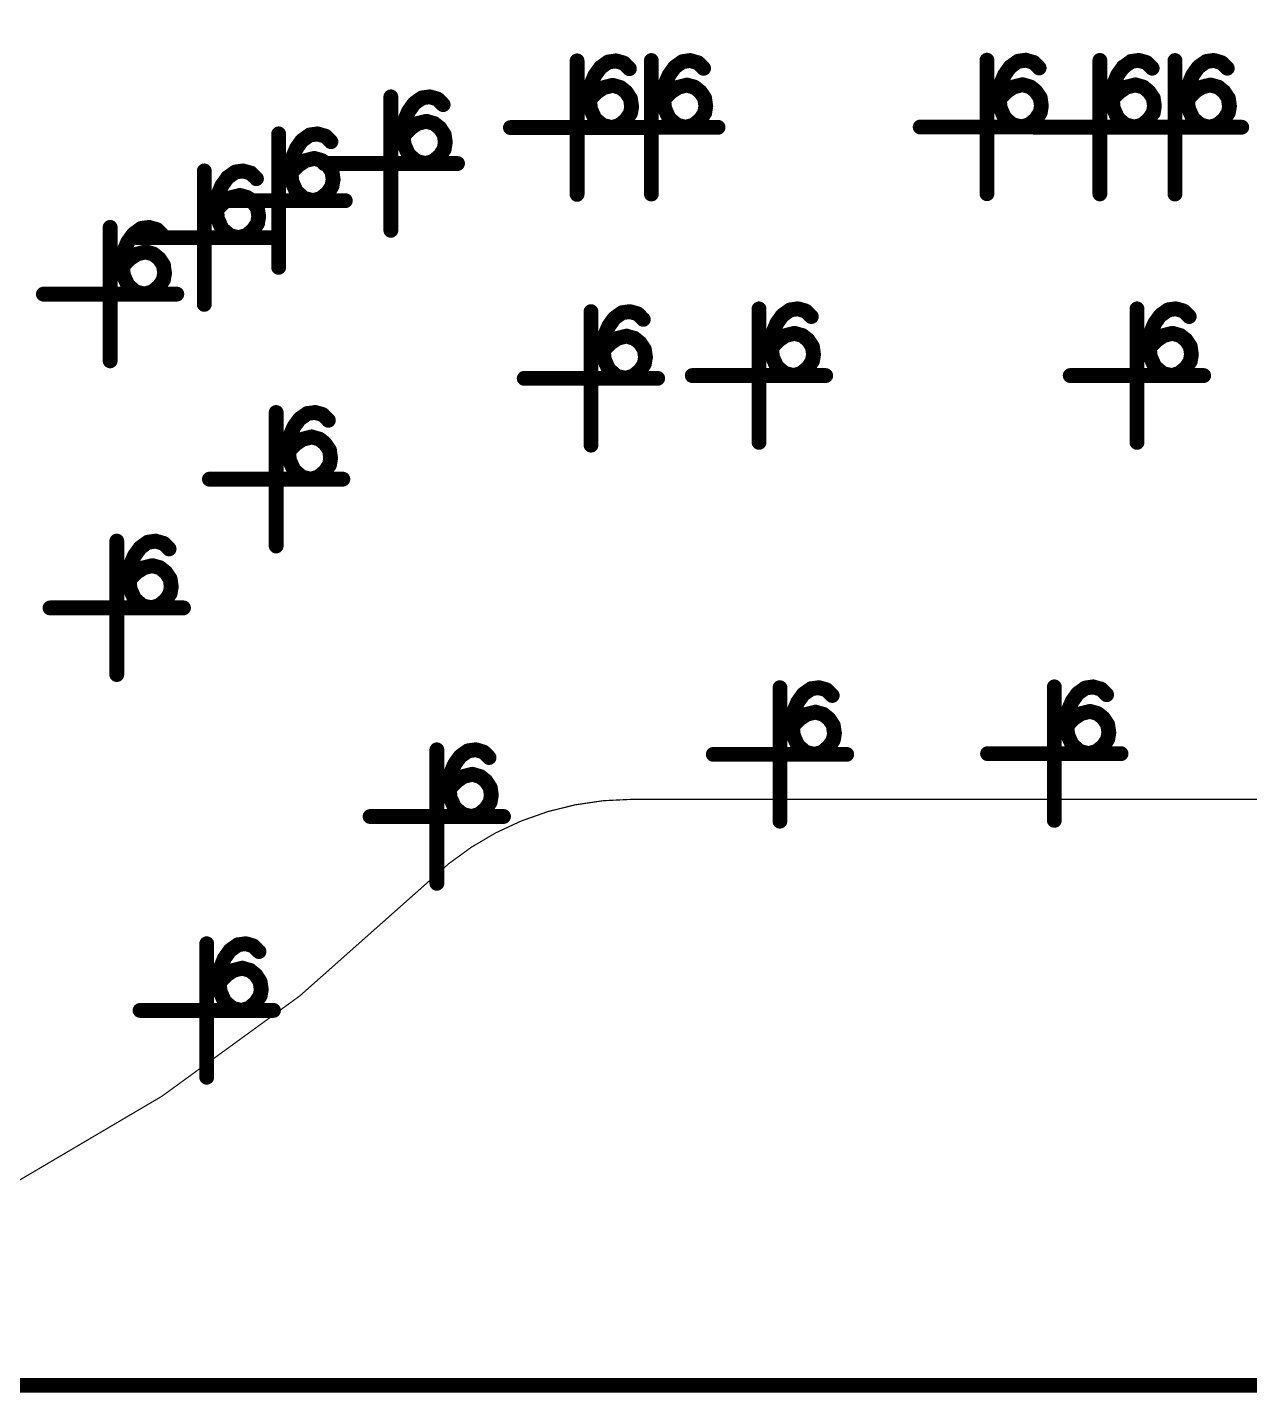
# Model space of a CAD drawing. Header units: millimetres. Extents: x 3362 to 3827, y -139 to 191.
# Drawn here: x 3576.4 to 3586.87, y 7.38 to 19.07 of the extents above; entities that cross this region are included whole.
import ezdxf

# ---------------------------------------------------------------- set-up
doc = ezdxf.new("R2010")
doc.units = ezdxf.units.MM
doc.header["$LTSCALE"] = 23.1
doc.layers.get('0').update_dxf_attribs({"linetype": 'CONTINUOUS'})

# ---------------------------------------------------------------- blocks, each defined once
blk = doc.blocks.new('PAD_R1')
at = {"const_width": 0.5}
blk.add_lwpolyline([(0.25, 0, 1), (-0.25, 0, 1)], format="xyb", close=True, dxfattribs=at)

msp = doc.modelspace()

# ---------------------------------------------------------------- linework, layer by layer
at = {"const_width": 0.0102}
msp.add_lwpolyline([(3613.171, 13.459), (3613.171, 25.059, 0.414215), (3612.171, 26.059), (3581.163, 26.059, 0.202312), (3570.347, 21.496, -0.202309), (3569.272, 21.043), (3563.773, 21.043, -0.202309), (3562.698, 21.496, 0.202312), (3551.882, 26.059), (3530.351, 26.059, 0.414215), (3529.351, 25.059), (3529.351, 13.459, 0.414215), (3530.351, 12.459), (3551.468, 12.459, -0.196013), (3553.215, 11.747, 0.196007), (3563.773, 7.443), (3569.272, 7.443, 0.196007), (3579.83, 11.747, -0.196013), (3581.577, 12.459), (3612.171, 12.459, 0.414215)], format="xyb", close=True, dxfattribs=at)
for points, const_width in [([(3581.111, 18.781), (3581.111, 17.638)], 0.127), ([(3581.307, 18.799), (3581.381, 18.696)], 0.0821), ([(3581.402, 18.839), (3581.42, 18.713)], 0.0672), ([(3581.495, 18.833), (3581.46, 18.71)], 0.0695), ([(3581.747, 18.784), (3581.747, 17.641)], 0.127), ([(3581.943, 18.802), (3582.017, 18.699)], 0.0821), ([(3582.038, 18.842), (3582.055, 18.716)], 0.0672), ([(3582.131, 18.835), (3582.096, 18.713)], 0.0695), ([(3582.215, 18.786), (3582.126, 18.696)], 0.0675), ([(3584.621, 18.787), (3584.621, 17.644)], 0.127), ([(3584.817, 18.805), (3584.891, 18.702)], 0.0821), ([(3584.912, 18.845), (3584.929, 18.719)], 0.0672), ([(3585.005, 18.838), (3584.97, 18.716)], 0.0695), ([(3585.089, 18.789), (3585, 18.699)], 0.0675), ([(3585.588, 18.785), (3585.588, 17.642)], 0.127), ([(3585.785, 18.803), (3585.859, 18.7)], 0.0821), ([(3585.879, 18.843), (3585.897, 18.718)], 0.0672), ([(3585.972, 18.837), (3585.938, 18.715)], 0.0695), ([(3586.057, 18.787), (3585.967, 18.697)], 0.0675), ([(3586.231, 18.784), (3586.231, 17.641)], 0.127), ([(3586.428, 18.803), (3586.501, 18.699)], 0.0821), ([(3586.522, 18.843), (3586.54, 18.717)], 0.0672), ([(3586.615, 18.836), (3586.58, 18.714)], 0.0695), ([(3586.7, 18.786), (3586.61, 18.697)], 0.0675), ([(3581.236, 18.728), (3581.339, 18.654)], 0.0818), ([(3581.58, 18.783), (3581.49, 18.693)], 0.0675), ([(3581.871, 18.73), (3581.974, 18.656)], 0.0818), ([(3584.745, 18.733), (3584.848, 18.66)], 0.0818), ([(3585.713, 18.732), (3585.816, 18.658)], 0.0818), ([(3586.356, 18.731), (3586.459, 18.657)], 0.0818), ([(3581.166, 18.563), (3581.292, 18.544)], 0.0754), ([(3581.191, 18.649), (3581.307, 18.599)], 0.0727), ([(3581.276, 18.586), (3581.346, 18.481)], 0.0687), ([(3581.362, 18.624), (3581.393, 18.5)], 0.0785), ([(3581.467, 18.623), (3581.432, 18.501)], 0.0695), ([(3581.546, 18.583), (3581.467, 18.484)], 0.0609), ([(3581.802, 18.565), (3581.927, 18.546)], 0.0754), ([(3581.826, 18.652), (3581.943, 18.601)], 0.0727), ([(3581.911, 18.589), (3581.982, 18.483)], 0.0687), ([(3581.998, 18.626), (3582.029, 18.503)], 0.0785), ([(3582.102, 18.626), (3582.067, 18.503)], 0.0695), ([(3582.182, 18.585), (3582.102, 18.486)], 0.0609), ([(3584.676, 18.569), (3584.801, 18.549)], 0.0754), ([(3584.7, 18.655), (3584.817, 18.605)], 0.0727), ([(3584.785, 18.592), (3584.856, 18.486)], 0.0687), ([(3584.872, 18.629), (3584.903, 18.506)], 0.0785), ([(3584.976, 18.629), (3584.941, 18.507)], 0.0695), ([(3585.056, 18.589), (3584.976, 18.49)], 0.0609), ([(3585.644, 18.567), (3585.769, 18.548)], 0.0754), ([(3585.668, 18.653), (3585.785, 18.603)], 0.0727), ([(3585.753, 18.59), (3585.824, 18.485)], 0.0687), ([(3585.84, 18.628), (3585.87, 18.504)], 0.0785), ([(3585.944, 18.627), (3585.909, 18.505)], 0.0695), ([(3586.023, 18.587), (3585.944, 18.488)], 0.0609), ([(3586.286, 18.566), (3586.412, 18.547)], 0.0754), ([(3586.311, 18.652), (3586.428, 18.602)], 0.0727), ([(3586.396, 18.59), (3586.466, 18.484)], 0.0687), ([(3586.483, 18.627), (3586.513, 18.504)], 0.0785), ([(3586.587, 18.626), (3586.552, 18.504)], 0.0695), ([(3586.666, 18.586), (3586.587, 18.487)], 0.0609), ([(3579.516, 18.473), (3579.516, 17.33)], 0.127), ([(3579.712, 18.492), (3579.786, 18.388)], 0.0821), ([(3579.807, 18.531), (3579.825, 18.406)], 0.0672), ([(3579.9, 18.525), (3579.865, 18.403)], 0.0695), ([(3579.985, 18.475), (3579.895, 18.385)], 0.0675), ([(3581.157, 18.413), (3581.284, 18.426)], 0.0955), ([(3581.159, 18.514), (3581.284, 18.494)], 0.0754), ([(3581.204, 18.526), (3581.294, 18.436)], 0.0945), ([(3581.602, 18.521), (3581.496, 18.451)], 0.0687), ([(3581.793, 18.415), (3581.919, 18.428)], 0.0955), ([(3581.794, 18.516), (3581.92, 18.497)], 0.0754), ([(3581.84, 18.528), (3581.93, 18.439)], 0.0945), ([(3582.238, 18.524), (3582.132, 18.453)], 0.0687), ([(3582.271, 18.435), (3582.146, 18.417)], 0.0675), ([(3584.667, 18.419), (3584.793, 18.431)], 0.0955), ([(3584.668, 18.519), (3584.794, 18.5)], 0.0754), ([(3584.714, 18.532), (3584.804, 18.442)], 0.0945), ([(3585.112, 18.527), (3585.006, 18.456)], 0.0687), ([(3585.145, 18.439), (3585.02, 18.421)], 0.0675), ([(3585.635, 18.417), (3585.761, 18.43)], 0.0955), ([(3585.636, 18.518), (3585.761, 18.498)], 0.0754), ([(3585.682, 18.53), (3585.771, 18.44)], 0.0945), ([(3586.079, 18.525), (3585.974, 18.455)], 0.0687), ([(3586.113, 18.437), (3585.988, 18.419)], 0.0675), ([(3586.278, 18.416), (3586.404, 18.429)], 0.0955), ([(3586.279, 18.517), (3586.404, 18.498)], 0.0754), ([(3586.324, 18.529), (3586.414, 18.439)], 0.0945), ([(3586.722, 18.524), (3586.617, 18.454)], 0.0687), ([(3586.756, 18.436), (3586.63, 18.418)], 0.0675), ([(3579.595, 18.341), (3579.712, 18.291)], 0.0727), ([(3579.64, 18.42), (3579.744, 18.346)], 0.0818), ([(3579.767, 18.316), (3579.798, 18.193)], 0.0785), ([(3581.186, 18.303), (3581.302, 18.354)], 0.0939), ([(3581.602, 18.269), (3581.496, 18.34)], 0.0687), ([(3581.636, 18.433), (3581.51, 18.415)], 0.0675), ([(3581.636, 18.351), (3581.511, 18.372)], 0.058), ([(3581.822, 18.305), (3581.938, 18.357)], 0.0939), ([(3581.891, 18.211), (3581.974, 18.308)], 0.0879), ([(3582.238, 18.272), (3582.132, 18.342)], 0.0687), ([(3582.271, 18.354), (3582.146, 18.375)], 0.058), ([(3584.696, 18.309), (3584.812, 18.36)], 0.0939), ([(3584.765, 18.215), (3584.848, 18.311)], 0.0879), ([(3585.112, 18.275), (3585.006, 18.346)], 0.0687), ([(3585.145, 18.357), (3585.02, 18.378)], 0.058), ([(3585.664, 18.307), (3585.78, 18.358)], 0.0939), ([(3585.733, 18.213), (3585.815, 18.309)], 0.0879), ([(3586.079, 18.274), (3585.974, 18.344)], 0.0687), ([(3586.113, 18.355), (3585.988, 18.376)], 0.058), ([(3586.307, 18.306), (3586.423, 18.358)], 0.0939), ([(3586.376, 18.212), (3586.458, 18.309)], 0.0879), ([(3586.722, 18.273), (3586.617, 18.343)], 0.0687), ([(3586.756, 18.355), (3586.631, 18.376)], 0.058), ([(3578.846, 18.214), (3578.864, 18.088)], 0.0672), ([(3578.939, 18.207), (3578.904, 18.085)], 0.0695), ([(3579.563, 18.206), (3579.689, 18.186)], 0.0754), ([(3579.571, 18.255), (3579.696, 18.236)], 0.0754), ([(3579.609, 18.218), (3579.699, 18.128)], 0.0945), ([(3579.681, 18.278), (3579.751, 18.173)], 0.0687), ([(3579.871, 18.315), (3579.837, 18.193)], 0.0695), ([(3579.951, 18.275), (3579.871, 18.176)], 0.0609), ([(3580.007, 18.213), (3579.901, 18.143)], 0.0687), ([(3581.683, 18.21), (3580.54, 18.21)], 0.127), ([(3582.318, 18.212), (3581.175, 18.212)], 0.127), ([(3581.256, 18.209), (3581.338, 18.305)], 0.0879), ([(3581.353, 18.157), (3581.384, 18.281)], 0.0785), ([(3581.457, 18.158), (3581.422, 18.28)], 0.0692), ([(3581.542, 18.204), (3581.461, 18.301)], 0.0743), ([(3581.989, 18.16), (3582.019, 18.283)], 0.0785), ([(3582.093, 18.161), (3582.058, 18.283)], 0.0692), ([(3582.178, 18.206), (3582.097, 18.304)], 0.0743), ([(3585.192, 18.215), (3584.049, 18.215)], 0.127), ([(3584.863, 18.163), (3584.893, 18.287)], 0.0785), ([(3584.967, 18.164), (3584.932, 18.286)], 0.0692), ([(3585.052, 18.209), (3584.971, 18.307)], 0.0743), ([(3586.16, 18.214), (3585.017, 18.214)], 0.127), ([(3586.803, 18.213), (3585.66, 18.213)], 0.127), ([(3585.83, 18.162), (3585.861, 18.285)], 0.0785), ([(3585.935, 18.162), (3585.9, 18.284)], 0.0692), ([(3586.019, 18.208), (3585.938, 18.305)], 0.0743), ([(3586.473, 18.161), (3586.504, 18.284)], 0.0785), ([(3586.577, 18.161), (3586.542, 18.283)], 0.0692), ([(3586.662, 18.207), (3586.581, 18.304)], 0.0743), ([(3578.555, 18.156), (3578.555, 17.013)], 0.127), ([(3578.679, 18.102), (3578.783, 18.029)], 0.0818), ([(3578.751, 18.174), (3578.825, 18.071)], 0.0821), ([(3579.024, 18.158), (3578.934, 18.068)], 0.0675), ([(3579.562, 18.105), (3579.688, 18.118)], 0.0955), ([(3580.041, 18.125), (3579.915, 18.107)], 0.0675), ([(3578.635, 18.024), (3578.751, 17.974)], 0.0727), ([(3578.806, 17.998), (3578.837, 17.875)], 0.0785), ([(3578.91, 17.998), (3578.876, 17.876)], 0.0695), ([(3579.591, 17.995), (3579.707, 18.047)], 0.0939), ([(3579.66, 17.901), (3579.743, 17.998)], 0.0879), ([(3579.758, 17.85), (3579.788, 17.973)], 0.0785), ([(3579.862, 17.85), (3579.827, 17.972)], 0.0692), ([(3579.947, 17.896), (3579.866, 17.993)], 0.0743), ([(3580.007, 17.962), (3579.901, 18.032)], 0.0687), ([(3580.04, 18.043), (3579.915, 18.065)], 0.058), ([(3577.918, 17.839), (3577.918, 16.696)], 0.127), ([(3578.114, 17.857), (3578.188, 17.754)], 0.0821), ([(3578.209, 17.897), (3578.226, 17.771)], 0.0672), ([(3578.302, 17.89), (3578.267, 17.768)], 0.0695), ([(3578.602, 17.888), (3578.728, 17.869)], 0.0754), ([(3578.61, 17.938), (3578.736, 17.919)], 0.0754), ([(3578.648, 17.901), (3578.738, 17.811)], 0.0945), ([(3578.72, 17.961), (3578.79, 17.855)], 0.0687), ([(3578.99, 17.958), (3578.91, 17.859)], 0.0609), ([(3580.087, 17.902), (3578.944, 17.902)], 0.127), ([(3579.046, 17.896), (3578.94, 17.825)], 0.0687), ([(3578.042, 17.785), (3578.145, 17.711)], 0.0818), ([(3578.386, 17.841), (3578.297, 17.751)], 0.0675), ([(3578.601, 17.788), (3578.727, 17.8)], 0.0955), ([(3578.63, 17.678), (3578.746, 17.729)], 0.0939), ([(3579.08, 17.808), (3578.954, 17.79)], 0.0675), ([(3579.079, 17.726), (3578.954, 17.747)], 0.058), ([(3577.973, 17.621), (3578.098, 17.601)], 0.0754), ([(3577.997, 17.707), (3578.114, 17.657)], 0.0727), ([(3578.082, 17.644), (3578.153, 17.538)], 0.0687), ([(3578.169, 17.681), (3578.2, 17.558)], 0.0785), ([(3578.273, 17.681), (3578.238, 17.559)], 0.0695), ([(3578.353, 17.641), (3578.273, 17.542)], 0.0609), ([(3578.699, 17.584), (3578.782, 17.68)], 0.0879), ([(3578.797, 17.532), (3578.828, 17.656)], 0.0785), ([(3578.901, 17.533), (3578.866, 17.655)], 0.0692), ([(3578.986, 17.578), (3578.905, 17.676)], 0.0743), ([(3579.046, 17.644), (3578.94, 17.715)], 0.0687), ([(3579.126, 17.584), (3577.983, 17.584)], 0.127), ([(3577.965, 17.571), (3578.091, 17.552)], 0.0754), ([(3578.011, 17.584), (3578.101, 17.494)], 0.0945), ([(3578.409, 17.579), (3578.303, 17.508)], 0.0687), ([(3577.112, 17.356), (3577.112, 16.213)], 0.127), ([(3577.403, 17.414), (3577.42, 17.288)], 0.0672), ([(3577.496, 17.407), (3577.461, 17.285)], 0.0695), ([(3577.964, 17.47), (3578.09, 17.483)], 0.0955), ([(3577.993, 17.361), (3578.109, 17.412)], 0.0939), ([(3578.409, 17.327), (3578.303, 17.398)], 0.0687), ([(3578.442, 17.491), (3578.317, 17.472)], 0.0675), ([(3578.442, 17.409), (3578.317, 17.43)], 0.058), ([(3577.236, 17.302), (3577.339, 17.228)], 0.0818), ([(3577.308, 17.374), (3577.382, 17.271)], 0.0821), ([(3578.489, 17.267), (3577.346, 17.267)], 0.127), ([(3577.58, 17.358), (3577.491, 17.268)], 0.0675), ([(3578.062, 17.267), (3578.145, 17.363)], 0.0879), ([(3578.159, 17.215), (3578.19, 17.338)], 0.0785), ([(3578.264, 17.216), (3578.229, 17.338)], 0.0692), ([(3578.349, 17.261), (3578.267, 17.359)], 0.0743), ([(3577.191, 17.224), (3577.308, 17.173)], 0.0727), ([(3577.276, 17.161), (3577.347, 17.055)], 0.0687), ([(3577.363, 17.198), (3577.394, 17.075)], 0.0785), ([(3577.467, 17.198), (3577.432, 17.075)], 0.0695), ([(3577.547, 17.157), (3577.467, 17.058)], 0.0609), ([(3577.159, 17.088), (3577.285, 17.069)], 0.0754), ([(3577.167, 17.137), (3577.292, 17.118)], 0.0754), ([(3577.205, 17.1), (3577.295, 17.011)], 0.0945), ([(3577.603, 17.096), (3577.497, 17.025)], 0.0687), ([(3577.158, 16.987), (3577.284, 17)], 0.0955), ([(3577.187, 16.877), (3577.303, 16.929)], 0.0939), ([(3577.603, 16.844), (3577.497, 16.914)], 0.0687), ([(3577.636, 17.007), (3577.511, 16.989)], 0.0675), ([(3577.636, 16.926), (3577.511, 16.947)], 0.058), ([(3577.683, 16.784), (3576.54, 16.784)], 0.127), ([(3577.256, 16.783), (3577.339, 16.88)], 0.0879), ([(3577.354, 16.732), (3577.384, 16.855)], 0.0785), ([(3577.458, 16.733), (3577.423, 16.855)], 0.0692), ([(3577.543, 16.778), (3577.462, 16.876)], 0.0743), ([(3581.521, 16.693), (3581.539, 16.567)], 0.0672), ([(3581.614, 16.686), (3581.579, 16.564)], 0.0695), ([(3582.669, 16.658), (3582.669, 15.515)], 0.127), ([(3582.865, 16.677), (3582.939, 16.573)], 0.0821), ([(3582.96, 16.717), (3582.978, 16.591)], 0.0672), ([(3583.053, 16.71), (3583.018, 16.588)], 0.0695), ([(3585.906, 16.658), (3585.906, 15.515)], 0.127), ([(3586.102, 16.677), (3586.176, 16.573)], 0.0821), ([(3586.197, 16.717), (3586.214, 16.591)], 0.0672), ([(3586.29, 16.71), (3586.255, 16.588)], 0.0695), ([(3581.23, 16.634), (3581.23, 15.491)], 0.127), ([(3581.354, 16.581), (3581.458, 16.507)], 0.0818), ([(3581.426, 16.653), (3581.5, 16.55)], 0.0821), ([(3581.699, 16.636), (3581.609, 16.547)], 0.0675), ([(3582.793, 16.605), (3582.897, 16.531)], 0.0818), ([(3583.138, 16.66), (3583.048, 16.571)], 0.0675), ([(3586.03, 16.605), (3586.133, 16.531)], 0.0818), ([(3586.374, 16.66), (3586.285, 16.571)], 0.0675), ([(3581.309, 16.502), (3581.426, 16.452)], 0.0727), ([(3581.481, 16.477), (3581.512, 16.354)], 0.0785), ([(3581.585, 16.476), (3581.55, 16.354)], 0.0695), ([(3582.749, 16.526), (3582.865, 16.476)], 0.0727), ([(3582.834, 16.464), (3582.904, 16.358)], 0.0687), ([(3582.92, 16.501), (3582.951, 16.378)], 0.0785), ([(3583.024, 16.5), (3582.99, 16.378)], 0.0695), ([(3583.104, 16.46), (3583.024, 16.361)], 0.0609), ([(3585.985, 16.526), (3586.102, 16.476)], 0.0727), ([(3586.07, 16.464), (3586.141, 16.358)], 0.0687), ([(3586.157, 16.501), (3586.188, 16.378)], 0.0785), ([(3586.261, 16.5), (3586.226, 16.378)], 0.0695), ([(3586.341, 16.46), (3586.261, 16.361)], 0.0609), ([(3581.277, 16.367), (3581.403, 16.348)], 0.0754), ([(3581.285, 16.416), (3581.41, 16.397)], 0.0754), ([(3581.323, 16.379), (3581.413, 16.289)], 0.0945), ([(3581.395, 16.44), (3581.465, 16.334)], 0.0687), ([(3581.665, 16.436), (3581.585, 16.337)], 0.0609), ([(3581.721, 16.374), (3581.615, 16.304)], 0.0687), ([(3582.716, 16.391), (3582.842, 16.372)], 0.0754), ([(3582.724, 16.44), (3582.85, 16.421)], 0.0754), ([(3582.762, 16.403), (3582.852, 16.313)], 0.0945), ([(3583.16, 16.398), (3583.054, 16.328)], 0.0687), ([(3585.953, 16.391), (3586.079, 16.372)], 0.0754), ([(3585.961, 16.44), (3586.086, 16.421)], 0.0754), ([(3585.999, 16.403), (3586.089, 16.313)], 0.0945), ([(3586.397, 16.398), (3586.291, 16.328)], 0.0687), ([(3581.276, 16.266), (3581.402, 16.279)], 0.0955), ([(3581.305, 16.156), (3581.421, 16.208)], 0.0939), ([(3581.755, 16.286), (3581.629, 16.268)], 0.0675), ([(3581.754, 16.205), (3581.629, 16.226)], 0.058), ([(3582.715, 16.29), (3582.842, 16.303)], 0.0955), ([(3582.744, 16.18), (3582.86, 16.232)], 0.0939), ([(3583.16, 16.147), (3583.054, 16.217)], 0.0687), ([(3583.194, 16.31), (3583.068, 16.292)], 0.0675), ([(3583.194, 16.229), (3583.068, 16.25)], 0.058), ([(3585.952, 16.29), (3586.078, 16.303)], 0.0955), ([(3585.981, 16.18), (3586.097, 16.232)], 0.0939), ([(3586.397, 16.147), (3586.291, 16.217)], 0.0687), ([(3586.43, 16.31), (3586.305, 16.292)], 0.0675), ([(3586.43, 16.229), (3586.305, 16.25)], 0.058), ([(3581.374, 16.062), (3581.457, 16.159)], 0.0879), ([(3581.472, 16.011), (3581.502, 16.134)], 0.0785), ([(3581.576, 16.011), (3581.541, 16.134)], 0.0692), ([(3581.661, 16.057), (3581.58, 16.155)], 0.0743), ([(3581.721, 16.123), (3581.615, 16.193)], 0.0687), ([(3583.24, 16.087), (3582.097, 16.087)], 0.127), ([(3582.813, 16.086), (3582.896, 16.183)], 0.0879), ([(3582.911, 16.035), (3582.942, 16.158)], 0.0785), ([(3583.015, 16.035), (3582.98, 16.157)], 0.0692), ([(3583.1, 16.081), (3583.019, 16.179)], 0.0743), ([(3586.477, 16.087), (3585.334, 16.087)], 0.127), ([(3586.05, 16.086), (3586.133, 16.183)], 0.0879), ([(3586.148, 16.035), (3586.178, 16.158)], 0.0785), ([(3586.252, 16.035), (3586.217, 16.157)], 0.0692), ([(3586.337, 16.081), (3586.256, 16.179)], 0.0743), ([(3581.801, 16.063), (3580.658, 16.063)], 0.127), ([(3578.534, 15.771), (3578.534, 14.628)], 0.127), ([(3578.73, 15.79), (3578.804, 15.686)], 0.0821), ([(3578.825, 15.829), (3578.842, 15.704)], 0.0672), ([(3578.918, 15.823), (3578.883, 15.701)], 0.0695), ([(3579.002, 15.773), (3578.913, 15.683)], 0.0675), ([(3578.613, 15.639), (3578.73, 15.589)], 0.0727), ([(3578.658, 15.718), (3578.761, 15.644)], 0.0818), ([(3578.589, 15.553), (3578.714, 15.534)], 0.0754), ([(3578.627, 15.516), (3578.716, 15.426)], 0.0945), ([(3578.698, 15.576), (3578.769, 15.471)], 0.0687), ([(3578.785, 15.614), (3578.816, 15.49)], 0.0785), ([(3578.889, 15.613), (3578.854, 15.491)], 0.0695), ([(3578.969, 15.573), (3578.889, 15.474)], 0.0609), ([(3578.58, 15.403), (3578.706, 15.416)], 0.0955), ([(3578.581, 15.504), (3578.707, 15.484)], 0.0754), ([(3579.024, 15.511), (3578.919, 15.441)], 0.0687), ([(3579.058, 15.423), (3578.933, 15.405)], 0.0675), ([(3578.609, 15.293), (3578.725, 15.345)], 0.0939), ([(3578.678, 15.199), (3578.761, 15.296)], 0.0879), ([(3578.965, 15.194), (3578.883, 15.291)], 0.0743), ([(3579.024, 15.26), (3578.919, 15.33)], 0.0687), ([(3579.058, 15.341), (3578.933, 15.362)], 0.058), ([(3579.105, 15.2), (3577.962, 15.2)], 0.127), ([(3578.775, 15.148), (3578.806, 15.271)], 0.0785), ([(3578.88, 15.148), (3578.845, 15.27)], 0.0692), ([(3577.169, 14.67), (3577.169, 13.527)], 0.127), ([(3577.365, 14.688), (3577.439, 14.585)], 0.0821), ([(3577.46, 14.728), (3577.478, 14.602)], 0.0672), ([(3577.553, 14.721), (3577.518, 14.599)], 0.0695), ([(3577.293, 14.616), (3577.397, 14.542)], 0.0818), ([(3577.638, 14.672), (3577.548, 14.582)], 0.0675), ([(3577.248, 14.538), (3577.365, 14.487)], 0.0727), ([(3577.334, 14.475), (3577.404, 14.369)], 0.0687), ([(3577.42, 14.512), (3577.451, 14.389)], 0.0785), ([(3577.524, 14.512), (3577.49, 14.389)], 0.0695), ([(3577.604, 14.471), (3577.524, 14.372)], 0.0609), ([(3577.216, 14.402), (3577.342, 14.383)], 0.0754), ([(3577.224, 14.451), (3577.35, 14.432)], 0.0754), ([(3577.262, 14.414), (3577.352, 14.325)], 0.0945), ([(3577.66, 14.409), (3577.554, 14.339)], 0.0687), ([(3577.215, 14.301), (3577.341, 14.314)], 0.0955), ([(3577.244, 14.191), (3577.36, 14.243)], 0.0939), ([(3577.66, 14.158), (3577.554, 14.228)], 0.0687), ([(3577.694, 14.321), (3577.568, 14.303)], 0.0675), ([(3577.693, 14.24), (3577.568, 14.261)], 0.058), ([(3577.74, 14.098), (3576.597, 14.098)], 0.127), ([(3577.313, 14.097), (3577.396, 14.194)], 0.0879), ([(3577.411, 14.046), (3577.441, 14.169)], 0.0785), ([(3577.515, 14.047), (3577.48, 14.169)], 0.0692), ([(3577.6, 14.092), (3577.519, 14.19)], 0.0743), ([(3582.848, 13.415), (3582.848, 12.272)], 0.127), ([(3583.045, 13.434), (3583.118, 13.33)], 0.0821), ([(3583.139, 13.473), (3583.157, 13.348)], 0.0672), ([(3583.232, 13.467), (3583.197, 13.345)], 0.0695), ([(3583.317, 13.417), (3583.227, 13.327)], 0.0675), ([(3585.198, 13.422), (3585.198, 12.279)], 0.127), ([(3585.394, 13.44), (3585.468, 13.337)], 0.0821), ([(3585.489, 13.48), (3585.507, 13.354)], 0.0672), ([(3585.582, 13.473), (3585.547, 13.351)], 0.0695), ([(3585.667, 13.424), (3585.577, 13.334)], 0.0675), ([(3582.973, 13.362), (3583.076, 13.288)], 0.0818), ([(3585.278, 13.29), (3585.394, 13.239)], 0.0727), ([(3585.322, 13.368), (3585.426, 13.294)], 0.0818), ([(3582.903, 13.197), (3583.029, 13.178)], 0.0754), ([(3582.928, 13.283), (3583.045, 13.233)], 0.0727), ([(3583.013, 13.22), (3583.083, 13.115)], 0.0687), ([(3583.1, 13.258), (3583.13, 13.135)], 0.0785), ([(3583.204, 13.257), (3583.169, 13.135)], 0.0695), ([(3583.283, 13.217), (3583.204, 13.118)], 0.0609), ([(3585.253, 13.204), (3585.379, 13.184)], 0.0754), ([(3585.291, 13.166), (3585.381, 13.077)], 0.0945), ([(3585.363, 13.227), (3585.433, 13.121)], 0.0687), ([(3585.449, 13.264), (3585.48, 13.141)], 0.0785), ([(3585.554, 13.264), (3585.519, 13.142)], 0.0695), ([(3585.633, 13.224), (3585.554, 13.124)], 0.0609), ([(3582.895, 13.047), (3583.021, 13.06)], 0.0955), ([(3582.896, 13.148), (3583.021, 13.128)], 0.0754), ([(3582.941, 13.16), (3583.031, 13.07)], 0.0945), ([(3583.339, 13.155), (3583.234, 13.085)], 0.0687), ([(3583.373, 13.067), (3583.247, 13.049)], 0.0675), ([(3585.244, 13.053), (3585.371, 13.066)], 0.0955), ([(3585.246, 13.154), (3585.371, 13.135)], 0.0754), ([(3585.689, 13.162), (3585.583, 13.091)], 0.0687), ([(3585.723, 13.073), (3585.597, 13.055)], 0.0675), ([(3580.201, 12.942), (3580.219, 12.816)], 0.0672), ([(3582.924, 12.937), (3583.04, 12.989)], 0.0939), ([(3582.993, 12.843), (3583.075, 12.94)], 0.0879), ([(3583.339, 12.904), (3583.234, 12.974)], 0.0687), ([(3583.373, 12.985), (3583.248, 13.007)], 0.058), ([(3585.273, 12.944), (3585.389, 12.995)], 0.0939), ([(3585.342, 12.85), (3585.425, 12.946)], 0.0879), ([(3585.629, 12.844), (3585.548, 12.942)], 0.0743), ([(3585.689, 12.91), (3585.583, 12.98)], 0.0687), ([(3585.723, 12.992), (3585.597, 13.013)], 0.058), ([(3579.91, 12.883), (3579.91, 11.74)], 0.127), ([(3580.034, 12.83), (3580.138, 12.756)], 0.0818), ([(3580.106, 12.902), (3580.18, 12.798)], 0.0821), ([(3580.294, 12.935), (3580.259, 12.813)], 0.0695), ([(3580.379, 12.885), (3580.289, 12.796)], 0.0675), ([(3583.42, 12.844), (3582.277, 12.844)], 0.127), ([(3583.09, 12.792), (3583.121, 12.915)], 0.0785), ([(3583.194, 12.792), (3583.159, 12.914)], 0.0692), ([(3583.279, 12.838), (3583.198, 12.935)], 0.0743), ([(3585.769, 12.85), (3584.626, 12.85)], 0.127), ([(3585.44, 12.798), (3585.471, 12.921)], 0.0785), ([(3585.544, 12.799), (3585.509, 12.921)], 0.0692), ([(3579.989, 12.751), (3580.106, 12.701)], 0.0727), ([(3580.161, 12.726), (3580.192, 12.603)], 0.0785), ([(3580.265, 12.725), (3580.23, 12.603)], 0.0695), ([(3579.957, 12.616), (3580.083, 12.597)], 0.0754), ([(3579.965, 12.665), (3580.09, 12.646)], 0.0754), ([(3580.003, 12.628), (3580.093, 12.538)], 0.0945), ([(3580.074, 12.689), (3580.145, 12.583)], 0.0687), ([(3580.345, 12.685), (3580.265, 12.586)], 0.0609), ([(3580.401, 12.623), (3580.295, 12.553)], 0.0687), ([(3579.956, 12.515), (3580.082, 12.528)], 0.0955), ([(3580.435, 12.535), (3580.309, 12.517)], 0.0675), ([(3579.985, 12.405), (3580.101, 12.457)], 0.0939), ([(3580.054, 12.311), (3580.137, 12.408)], 0.0879), ([(3580.152, 12.26), (3580.182, 12.383)], 0.0785), ([(3580.256, 12.26), (3580.221, 12.382)], 0.0692), ([(3580.341, 12.306), (3580.26, 12.404)], 0.0743), ([(3580.401, 12.372), (3580.295, 12.442)], 0.0687), ([(3580.434, 12.454), (3580.309, 12.475)], 0.058), ([(3580.481, 12.312), (3579.338, 12.312)], 0.127), ([(3577.939, 11.223), (3577.939, 10.08)], 0.127), ([(3578.136, 11.242), (3578.209, 11.138)], 0.0821), ([(3578.23, 11.281), (3578.248, 11.156)], 0.0672), ([(3578.323, 11.275), (3578.288, 11.153)], 0.0695), ([(3578.408, 11.225), (3578.318, 11.135)], 0.0675), ([(3578.019, 11.091), (3578.136, 11.041)], 0.0727), ([(3578.064, 11.17), (3578.167, 11.096)], 0.0818), ([(3578.19, 11.066), (3578.221, 10.943)], 0.0785), ([(3577.987, 10.956), (3578.112, 10.936)], 0.0754), ([(3577.994, 11.005), (3578.12, 10.986)], 0.0754), ([(3578.032, 10.968), (3578.122, 10.878)], 0.0945), ([(3578.104, 11.028), (3578.174, 10.923)], 0.0687), ([(3578.295, 11.065), (3578.26, 10.943)], 0.0695), ([(3578.374, 11.025), (3578.295, 10.926)], 0.0609), ([(3578.43, 10.963), (3578.324, 10.893)], 0.0687), ([(3577.985, 10.855), (3578.112, 10.868)], 0.0955), ([(3578.464, 10.875), (3578.338, 10.857)], 0.0675), ([(3578.014, 10.745), (3578.131, 10.797)], 0.0939), ([(3578.084, 10.651), (3578.166, 10.748)], 0.0879), ([(3578.181, 10.6), (3578.212, 10.723)], 0.0785), ([(3578.285, 10.6), (3578.25, 10.722)], 0.0692), ([(3578.37, 10.646), (3578.289, 10.743)], 0.0743), ([(3578.43, 10.712), (3578.324, 10.782)], 0.0687), ([(3578.464, 10.793), (3578.339, 10.815)], 0.058), ([(3578.511, 10.652), (3577.368, 10.652)], 0.127), ([(3571.773, 7.443), (3628.054, 7.443)], 0.127)]:
    msp.add_lwpolyline(points, dxfattribs=dict(const_width=const_width))

# ---------------------------------------------------------------- block references
at = {"xscale": 0.127, "yscale": 0.127}
for p in [(3581.111, 18.781), (3581.378, 18.772), (3581.444, 18.781), (3581.511, 18.762), (3581.747, 18.784), (3582.013, 18.774), (3582.08, 18.784), (3582.147, 18.765), (3584.621, 18.787), (3584.887, 18.777), (3584.954, 18.787), (3585.021, 18.768), (3585.588, 18.785), (3585.855, 18.776), (3585.922, 18.785), (3585.988, 18.766), (3586.231, 18.784), (3586.498, 18.775), (3586.564, 18.784), (3586.631, 18.765), (3581.263, 18.657), (3581.311, 18.724), (3581.559, 18.714), (3581.899, 18.66), (3581.947, 18.726), (3582.194, 18.717), (3584.773, 18.663), (3584.821, 18.73), (3585.068, 18.72), (3585.741, 18.661), (3585.788, 18.728), (3586.036, 18.718), (3586.384, 18.661), (3586.431, 18.727), (3586.679, 18.718), (3581.235, 18.591), (3581.34, 18.552), (3581.416, 18.572), (3581.483, 18.552), (3581.87, 18.593), (3581.975, 18.555), (3582.051, 18.574), (3582.118, 18.555), (3584.744, 18.596), (3584.849, 18.558), (3584.925, 18.577), (3584.992, 18.558), (3585.712, 18.595), (3585.817, 18.557), (3585.893, 18.576), (3585.96, 18.557), (3586.355, 18.594), (3586.46, 18.556), (3586.536, 18.575), (3586.603, 18.556), (3579.516, 18.473), (3579.716, 18.416), (3579.782, 18.464), (3579.849, 18.473), (3579.916, 18.454), (3579.964, 18.406), (3581.216, 18.467), (3581.216, 18.448), (3581.283, 18.514), (3581.53, 18.514), (3581.568, 18.457), (3581.851, 18.469), (3581.851, 18.45), (3581.918, 18.517), (3582.166, 18.517), (3582.204, 18.46), (3584.725, 18.472), (3584.725, 18.453), (3584.792, 18.52), (3585.04, 18.52), (3585.078, 18.463), (3585.693, 18.471), (3585.693, 18.452), (3585.76, 18.518), (3586.007, 18.518), (3586.046, 18.461), (3586.336, 18.47), (3586.336, 18.451), (3586.403, 18.518), (3586.65, 18.518), (3586.688, 18.461), (3579.668, 18.35), (3581.225, 18.372), (3581.568, 18.333), (3581.578, 18.39), (3581.861, 18.374), (3581.899, 18.288), (3582.204, 18.336), (3582.213, 18.393), (3584.735, 18.377), (3584.773, 18.292), (3585.078, 18.339), (3585.087, 18.396), (3585.703, 18.376), (3585.741, 18.29), (3586.046, 18.337), (3586.055, 18.394), (3586.346, 18.375), (3586.384, 18.289), (3586.688, 18.337), (3586.698, 18.394), (3579.639, 18.283), (3579.687, 18.207), (3579.744, 18.245), (3579.821, 18.264), (3579.887, 18.245), (3579.935, 18.207), (3580.54, 18.21), (3581.175, 18.212), (3581.263, 18.286), (3581.33, 18.229), (3581.407, 18.21), (3581.473, 18.229), (3581.53, 18.276), (3581.683, 18.21), (3581.966, 18.231), (3582.042, 18.212), (3582.109, 18.231), (3582.166, 18.279), (3582.318, 18.212), (3584.049, 18.215), (3584.84, 18.234), (3584.916, 18.215), (3584.983, 18.234), (3585.017, 18.214), (3585.04, 18.282), (3585.192, 18.215), (3585.66, 18.213), (3585.808, 18.233), (3585.884, 18.214), (3585.95, 18.233), (3586.007, 18.28), (3586.16, 18.214), (3586.45, 18.232), (3586.527, 18.213), (3586.593, 18.232), (3586.65, 18.279), (3586.803, 18.213), (3578.555, 18.156), (3578.755, 18.099), (3578.822, 18.147), (3578.888, 18.156), (3578.955, 18.137), (3579.003, 18.089), (3579.62, 18.159), (3579.62, 18.14), (3579.63, 18.064), (3579.973, 18.149), (3579.983, 18.083), (3578.679, 17.965), (3578.707, 18.032), (3578.86, 17.946), (3579.668, 17.978), (3579.935, 17.968), (3579.973, 18.025), (3577.918, 17.839), (3578.184, 17.829), (3578.251, 17.839), (3578.659, 17.842), (3578.659, 17.822), (3578.726, 17.889), (3578.783, 17.927), (3578.926, 17.927), (3578.944, 17.902), (3578.974, 17.889), (3579.012, 17.832), (3579.735, 17.921), (3579.811, 17.902), (3579.878, 17.921), (3580.087, 17.902), (3578.07, 17.715), (3578.117, 17.782), (3578.318, 17.82), (3578.365, 17.772), (3578.669, 17.747), (3579.012, 17.708), (3579.022, 17.765), (3578.041, 17.648), (3578.146, 17.61), (3578.222, 17.629), (3578.289, 17.61), (3578.707, 17.661), (3578.774, 17.604), (3578.917, 17.604), (3578.974, 17.651), (3581.111, 17.638), (3581.747, 17.641), (3584.621, 17.644), (3585.588, 17.642), (3586.231, 17.641), (3577.983, 17.584), (3578.022, 17.524), (3578.022, 17.505), (3578.089, 17.572), (3578.337, 17.572), (3578.375, 17.515), (3578.85, 17.584), (3579.126, 17.584), (3577.112, 17.356), (3577.445, 17.356), (3578.032, 17.429), (3578.375, 17.391), (3578.384, 17.448), (3577.312, 17.298), (3577.346, 17.267), (3577.378, 17.346), (3577.512, 17.337), (3577.559, 17.289), (3578.07, 17.343), (3578.137, 17.286), (3578.213, 17.267), (3578.28, 17.286), (3578.337, 17.334), (3578.489, 17.267), (3579.516, 17.33), (3577.235, 17.165), (3577.264, 17.232), (3577.34, 17.127), (3577.416, 17.146), (3577.483, 17.127), (3577.216, 17.041), (3577.216, 17.022), (3577.283, 17.089), (3577.531, 17.089), (3577.569, 17.032), (3578.555, 17.013), (3577.226, 16.946), (3577.569, 16.908), (3577.578, 16.965), (3576.54, 16.784), (3577.264, 16.86), (3577.331, 16.803), (3577.407, 16.784), (3577.474, 16.803), (3577.531, 16.851), (3577.683, 16.784), (3577.918, 16.696), (3582.669, 16.658), (3583.002, 16.658), (3585.906, 16.658), (3586.239, 16.658), (3581.23, 16.634), (3581.43, 16.577), (3581.496, 16.625), (3581.563, 16.634), (3581.63, 16.615), (3581.678, 16.568), (3582.821, 16.535), (3582.869, 16.601), (3582.936, 16.649), (3583.069, 16.639), (3583.117, 16.592), (3586.058, 16.535), (3586.106, 16.601), (3586.172, 16.649), (3586.306, 16.639), (3586.353, 16.592), (3581.353, 16.444), (3581.382, 16.511), (3581.535, 16.425), (3582.793, 16.468), (3582.897, 16.43), (3582.974, 16.449), (3583.04, 16.43), (3586.029, 16.468), (3586.134, 16.43), (3586.21, 16.449), (3586.277, 16.43), (3581.334, 16.32), (3581.334, 16.301), (3581.401, 16.368), (3581.458, 16.406), (3581.601, 16.406), (3581.649, 16.368), (3581.687, 16.311), (3582.774, 16.344), (3582.774, 16.325), (3582.84, 16.392), (3583.088, 16.392), (3583.126, 16.335), (3586.01, 16.344), (3586.01, 16.325), (3586.077, 16.392), (3586.325, 16.392), (3586.363, 16.335), (3577.112, 16.213), (3581.344, 16.225), (3581.687, 16.187), (3581.697, 16.244), (3582.783, 16.249), (3583.126, 16.211), (3583.136, 16.268), (3586.02, 16.249), (3586.363, 16.211), (3586.372, 16.268), (3581.382, 16.139), (3581.449, 16.082), (3581.592, 16.082), (3581.649, 16.13), (3582.097, 16.087), (3582.821, 16.163), (3582.888, 16.106), (3582.964, 16.087), (3583.031, 16.106), (3583.088, 16.153), (3583.24, 16.087), (3585.334, 16.087), (3586.058, 16.163), (3586.125, 16.106), (3586.201, 16.087), (3586.268, 16.106), (3586.325, 16.153), (3586.477, 16.087), (3580.658, 16.063), (3581.525, 16.063), (3581.801, 16.063), (3578.534, 15.771), (3578.8, 15.762), (3578.867, 15.771), (3578.934, 15.752), (3578.686, 15.647), (3578.733, 15.714), (3578.981, 15.704), (3578.657, 15.581), (3578.705, 15.504), (3578.762, 15.543), (3578.838, 15.562), (3578.905, 15.543), (3578.953, 15.504), (3581.23, 15.491), (3582.669, 15.515), (3585.906, 15.515), (3578.638, 15.457), (3578.638, 15.438), (3578.991, 15.447), (3579, 15.38), (3578.648, 15.362), (3578.686, 15.276), (3578.953, 15.266), (3578.991, 15.323), (3577.962, 15.2), (3578.753, 15.219), (3578.829, 15.2), (3578.895, 15.219), (3579.105, 15.2), (3577.169, 14.67), (3577.502, 14.67), (3577.369, 14.612), (3577.435, 14.66), (3577.569, 14.651), (3577.617, 14.603), (3578.534, 14.628), (3577.292, 14.479), (3577.321, 14.546), (3577.397, 14.441), (3577.474, 14.46), (3577.54, 14.441), (3577.273, 14.355), (3577.273, 14.336), (3577.34, 14.403), (3577.588, 14.403), (3577.626, 14.346), (3577.283, 14.26), (3577.626, 14.222), (3577.636, 14.279), (3576.597, 14.098), (3577.321, 14.174), (3577.388, 14.117), (3577.464, 14.098), (3577.531, 14.117), (3577.588, 14.165), (3577.74, 14.098), (3577.169, 13.527), (3582.848, 13.415), (3583.115, 13.406), (3583.181, 13.415), (3583.248, 13.396), (3585.198, 13.422), (3585.465, 13.412), (3585.531, 13.422), (3585.598, 13.403), (3583.001, 13.292), (3583.048, 13.358), (3583.296, 13.348), (3585.35, 13.298), (3585.398, 13.365), (3585.646, 13.355), (3582.972, 13.225), (3583.02, 13.149), (3583.077, 13.187), (3583.153, 13.206), (3583.22, 13.187), (3583.267, 13.149), (3585.322, 13.231), (3585.369, 13.155), (3585.427, 13.193), (3585.503, 13.212), (3585.57, 13.193), (3585.617, 13.155), (3582.953, 13.101), (3582.953, 13.082), (3583.305, 13.091), (3585.303, 13.107), (3585.303, 13.088), (3585.655, 13.098), (3585.665, 13.031), (3582.963, 13.006), (3583.001, 12.92), (3583.305, 12.967), (3583.315, 13.025), (3585.312, 13.012), (3585.35, 12.926), (3585.617, 12.917), (3585.655, 12.974), (3579.91, 12.883), (3580.11, 12.826), (3580.176, 12.874), (3580.243, 12.883), (3580.31, 12.864), (3580.357, 12.817), (3582.277, 12.844), (3583.067, 12.863), (3583.144, 12.844), (3583.21, 12.863), (3583.267, 12.91), (3583.42, 12.844), (3584.626, 12.85), (3585.417, 12.869), (3585.493, 12.85), (3585.56, 12.869), (3585.769, 12.85), (3580.033, 12.693), (3580.062, 12.76), (3580.014, 12.569), (3580.081, 12.617), (3580.138, 12.655), (3580.214, 12.674), (3580.281, 12.655), (3580.329, 12.617), (3580.014, 12.55), (3580.024, 12.474), (3580.367, 12.56), (3580.377, 12.493), (3580.062, 12.388), (3580.129, 12.331), (3580.272, 12.331), (3580.329, 12.378), (3580.367, 12.436), (3579.338, 12.312), (3580.205, 12.312), (3580.481, 12.312), (3582.848, 12.272), (3585.198, 12.279), (3579.91, 11.74), (3577.939, 11.223), (3578.139, 11.166), (3578.206, 11.214), (3578.272, 11.223), (3578.339, 11.204), (3578.092, 11.1), (3578.387, 11.156), (3578.063, 11.033), (3578.111, 10.957), (3578.168, 10.995), (3578.244, 11.014), (3578.311, 10.995), (3578.358, 10.957), (3578.044, 10.909), (3578.044, 10.89), (3578.053, 10.814), (3578.396, 10.899), (3578.406, 10.833), (3578.092, 10.728), (3578.358, 10.718), (3578.396, 10.775), (3577.368, 10.652), (3578.158, 10.671), (3578.235, 10.652), (3578.301, 10.671), (3578.511, 10.652), (3577.939, 10.08)]:
    msp.add_blockref('PAD_R1', p, dxfattribs=at)

doc.saveas('drawing.dxf')
